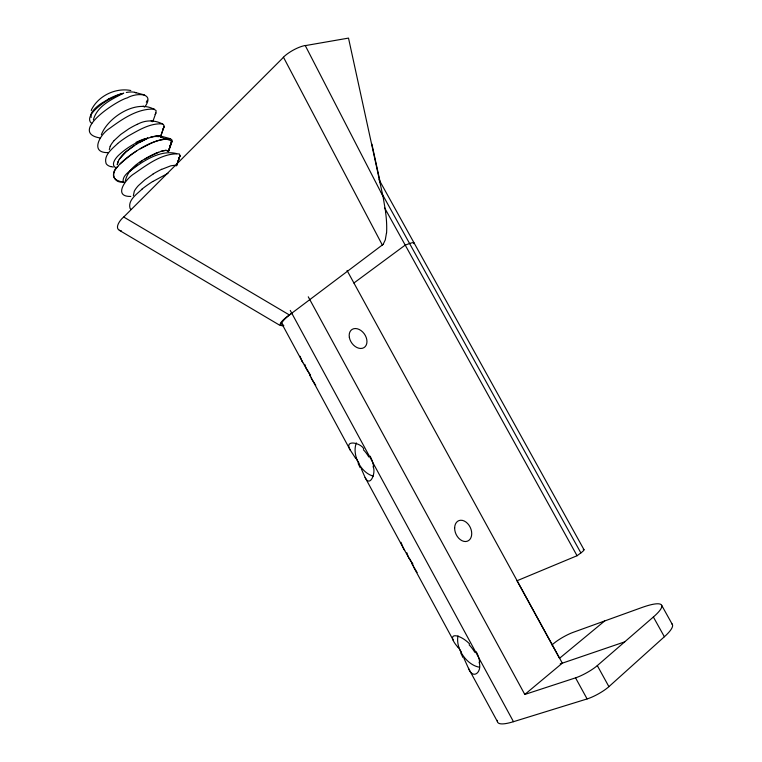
<?xml version="1.0" encoding="UTF-8"?>
<svg xmlns="http://www.w3.org/2000/svg" width="762" height="762" viewBox="0 0 762 762"><rect width="100%" height="100%" fill="white"/><g stroke="black" fill="none" stroke-linecap="round" stroke-linejoin="round"><path stroke-width="1.14" d="M386.448 233.067L385.305 239.83L383.153 244.364L289.417 314.982C286.722 316.802 274.091 326.346 283.855 325.736M93.383 119.901C96.945 106.032 111.928 99.146 123.701 93.164C113.186 96.45 103.222 101.965 95.26 109.623C91.897 112.824 86.477 119.672 91.802 123.549M101.336 134.731C107.947 116.986 138.046 97.717 156.096 110.576L155.896 112.966L152.914 121.272M109.309 149.609L110.176 146.294M117.262 164.449C119.148 155.829 127.416 150.552 134.064 145.637M117.291 164.487L118.205 161.268M145.037 106.613C155.515 91.84 135.16 93.031 127.321 97.879C116.881 100.279 67.685 132.712 100.394 138.027M160.458 136.96L164.163 126.321L163.43 124.444C155.105 119.796 145.447 119.739 137.255 124.387M159.125 135.655L170.364 138.713L171.993 139.97L168.383 151.609L171.469 142.665L171.012 140.637L160.839 137.284M91.24 110.576L91.469 109.88M168.383 151.628L172.098 140.98L168.659 150.79M176.651 165.468L180.013 155.619L179.394 153.953C162.601 152.695 147.237 164.706 133.969 173.831C126.301 178.403 112.309 196.825 130.797 196.444M160.391 137.15L164.163 126.321M176.67 165.192L180.013 155.619L176.66 165.221M91.659 109.385C98.574 95.736 115.805 87.478 130.797 90.516M155.077 114.452L155.896 112.966M147.352 100.26L146.294 102.175M162.944 129.007L163.792 127.559M170.831 143.58L171.707 142.189M178.708 158.153L179.603 156.791M171.012 144.018L169.878 145.809M119.196 159.458L126.34 151.533L136.874 143.847M117.862 166.364C110.109 172.136 113.557 184.042 123.882 181.861M124.558 182.87L123.168 181.947C122.015 174.117 132.95 170.04 136.846 164.563M136.388 151.095C129.064 155.429 99.784 176.67 121.082 181.67M114.119 140.551L120.682 134.483L128.807 128.845A26.146 7.001 -32.3 0 1 137.312 124.282M129.635 171.374C142.142 161.515 160.306 149.304 176.651 153.619M383.153 244.364L382.305 244.983L283.502 57.283L123.72 217.027C119.939 219.932 113.033 229.486 121.472 230.962M120.158 163.878C134.017 151.571 151.247 139.236 170.364 138.713M497.472 720.366A54.264 10.83 -29.6 0 0 513.474 721.69L587.111 698.935A17.526 3.781 -29.2 0 0 608.905 686.657L664.369 636.756A54.016 10.782 -28.8 0 0 671.665 623.659M117.7 143.532C112.433 148.609 103.356 155.229 106.118 163.563A34.766 13.268 -27.3 0 0 110.776 166.621M308.267 296.809L524.799 694.458L575.548 677.856A17.497 3.467 -29.2 0 0 597.313 665.607L653.377 617.001A53.95 9.887 -28.8 0 0 641.509 607.657L573.11 632.365A15.078 2.572 -29.2 0 0 554.66 642.718L551.926 644.928M142.151 189.052C137.055 194.015 127.778 200.006 130.007 208.197A34.871 12.03 -27.6 0 0 131.035 209.36M524.799 694.458L562.318 663.159L347.053 270.491M604.666 620.963L559.527 658.301L517.065 580.834M353.911 283.007L405.213 245.107L409.594 243.526A16.488 2.372 -28.9 0 1 413.871 243.64M517.122 580.711L577.063 555.736L580.873 552.917A16.84 2 -28.9 0 0 583.273 549.497M166.04 150.371A26.251 5.229 -30.1 0 0 160.849 151.419C147.218 157.191 128.959 165.097 125.359 180.727M139.484 162.658L142.218 160.772M153.124 174.031L144.98 179.689L138.341 185.661A26.222 8.563 -32.7 0 0 134.312 191.186L133.36 195.653M152.762 181.537L168.002 173.298M145.028 158.972L147.866 157.305A26.222 6.448 -32.5 0 1 156.115 153.172M136.912 143.904L147.857 137.96C137.427 141.551 127.53 147.085 119.386 154.572C116.014 157.458 109.795 165.04 116.234 167.964M140.246 148.857C149.019 144.351 158.401 138.389 168.669 139.408M108.88 98.822L100.689 103.794A25.898 8.687 -26.1 0 0 90.84 115.167L91.23 117.396M139.751 142.237L147.971 138.208L156.534 135.636M161.534 169.431L170.879 165.792L175.117 165.249L176.251 165.935M156.067 153.229L158.544 152.238M560.213 663.883L624.707 641.861M160.782 151.4L165.992 150.333L168.297 151.209M122.006 181.718L123.854 181.804M166.021 150.39L167.888 150.743M108.204 152.61C89.002 153.172 100.489 133.798 109.576 128.416C122.501 118.939 137.674 108.318 154.362 109.128M162.354 123.901C150.019 122.996 138.655 130.226 128.264 135.988A34.776 10.773 -31.3 0 0 117.624 143.532M110.814 166.583L113.252 167.049M134.664 92.345L144.656 94.993M151.133 120.853L152.381 121.758M143.161 106.099L144.447 107.061M123.72 217.027L289.417 314.982M119.329 230.305L280.197 325.526M363.76 448.856C360.817 442.808 344.157 439.236 349.968 449.561M469.621 643.928C459.267 633.336 444.246 631.574 458.105 647.471M417.1 572.529L411.966 563.813M160.325 136.455L159.906 135.96A26.184 5.115 -27.2 0 0 156.448 135.684M315.744 385.277L312.163 379.762M355.663 458.372L350.129 449.856M672.379 624.535L661.664 605.285M302.181 361.331L307.019 369.884M400.974 542.296L403.098 547.611L409.261 558.622M653.377 617.001L664.369 636.756M379 179.613L584.006 549.716M381.391 192.576L580.873 552.917M384.591 207.826L577.063 555.736M361.302 468.773L365.103 477.498L404.698 550.564M597.313 665.607L608.905 686.657M575.548 677.856L587.111 698.935M290.265 310.439L513.474 721.69M463.887 658.139L468.478 668.322L497.462 721.652M413.347 566.528L453.285 640.271M281.283 322.678L302.8 362.455M309.743 375.123L350.301 450.171M311.934 379.343L311.229 378.019M301.981 360.978L300.009 356.225M468.478 668.322C472.916 680.199 482.327 672.198 479.117 662.111M365.103 477.498C370.17 488.156 376.285 472.269 373.037 466.611M382.953 196.234L305.286 45.615L348.51 38.1L383.124 197.034L385.715 212.322M371.894 144.094L380.333 182.918M373.313 476.088A21.46 14.468 62.8 0 1 358.359 462.791A21.46 14.468 62.8 0 1 356.368 442.932M355.568 457.676A14.011 2.819 61.4 0 1 359.016 463.306M358.188 463.639A14.011 1.924 62.5 0 1 360.197 467.773M363.379 449.761A21.688 12.992 60.9 0 1 368.77 456.952M370.113 456.162A21.679 14.459 62.8 0 1 373.637 466.735M469.125 644.804A22.412 12.992 54.8 0 1 474.802 652.329M476.298 651.786A22.412 14.545 55.6 0 1 479.689 662.292M479.06 667.131A22.184 14.554 55.4 0 1 458.029 635.899M457.914 646.643A14.535 2.829 63.2 0 1 461.286 652.062M460.829 653.139A14.535 1.886 63.7 0 1 462.925 657.473M310.544 374.98A21.05 15.545 55.2 0 1 304.733 364.246M307.086 369.332A13.697 1.133 62 0 1 310.677 376.352M412.823 563.766A21.546 15.783 66 0 1 406.86 552.755M409.737 558.822A14.011 1.153 61.3 0 1 413.061 565.414M136.065 142.342A25.937 7.753 -26.5 0 1 144.98 138.722M150.4 137.217A25.937 7.753 -26.5 0 1 158.582 136.684M153.114 173.965A26.232 6.048 -32.5 0 1 161.611 169.316M142.065 189.052A34.89 9.506 -31.6 0 1 152.733 181.489M108.88 98.812A25.898 8.687 -26.1 0 1 120.825 93.859M126.321 92.488A25.898 8.687 -26.1 0 1 136.027 92.84M110.214 146.285A26.127 9.496 -32.5 0 1 114.176 140.541M283.293 57.321A17.526 5.42 -29.1 0 1 305.448 45.453M385.582 212.322A84.153 58.664 72.1 0 1 386.582 233.115M283.159 324.764A52.816 7.249 -28.4 0 1 291.77 313.22M349.348 337.356A10.878 7.763 55.3 0 0 363.922 347.663A10.878 7.763 55.3 0 0 360.931 330.498A10.878 7.763 55.3 0 0 349.348 337.356M454.647 527.866A11.135 7.887 65.4 0 0 467.249 541.239A11.135 7.887 65.4 0 0 467.658 523.561A11.135 7.887 65.4 0 0 454.647 527.866"/></g></svg>
